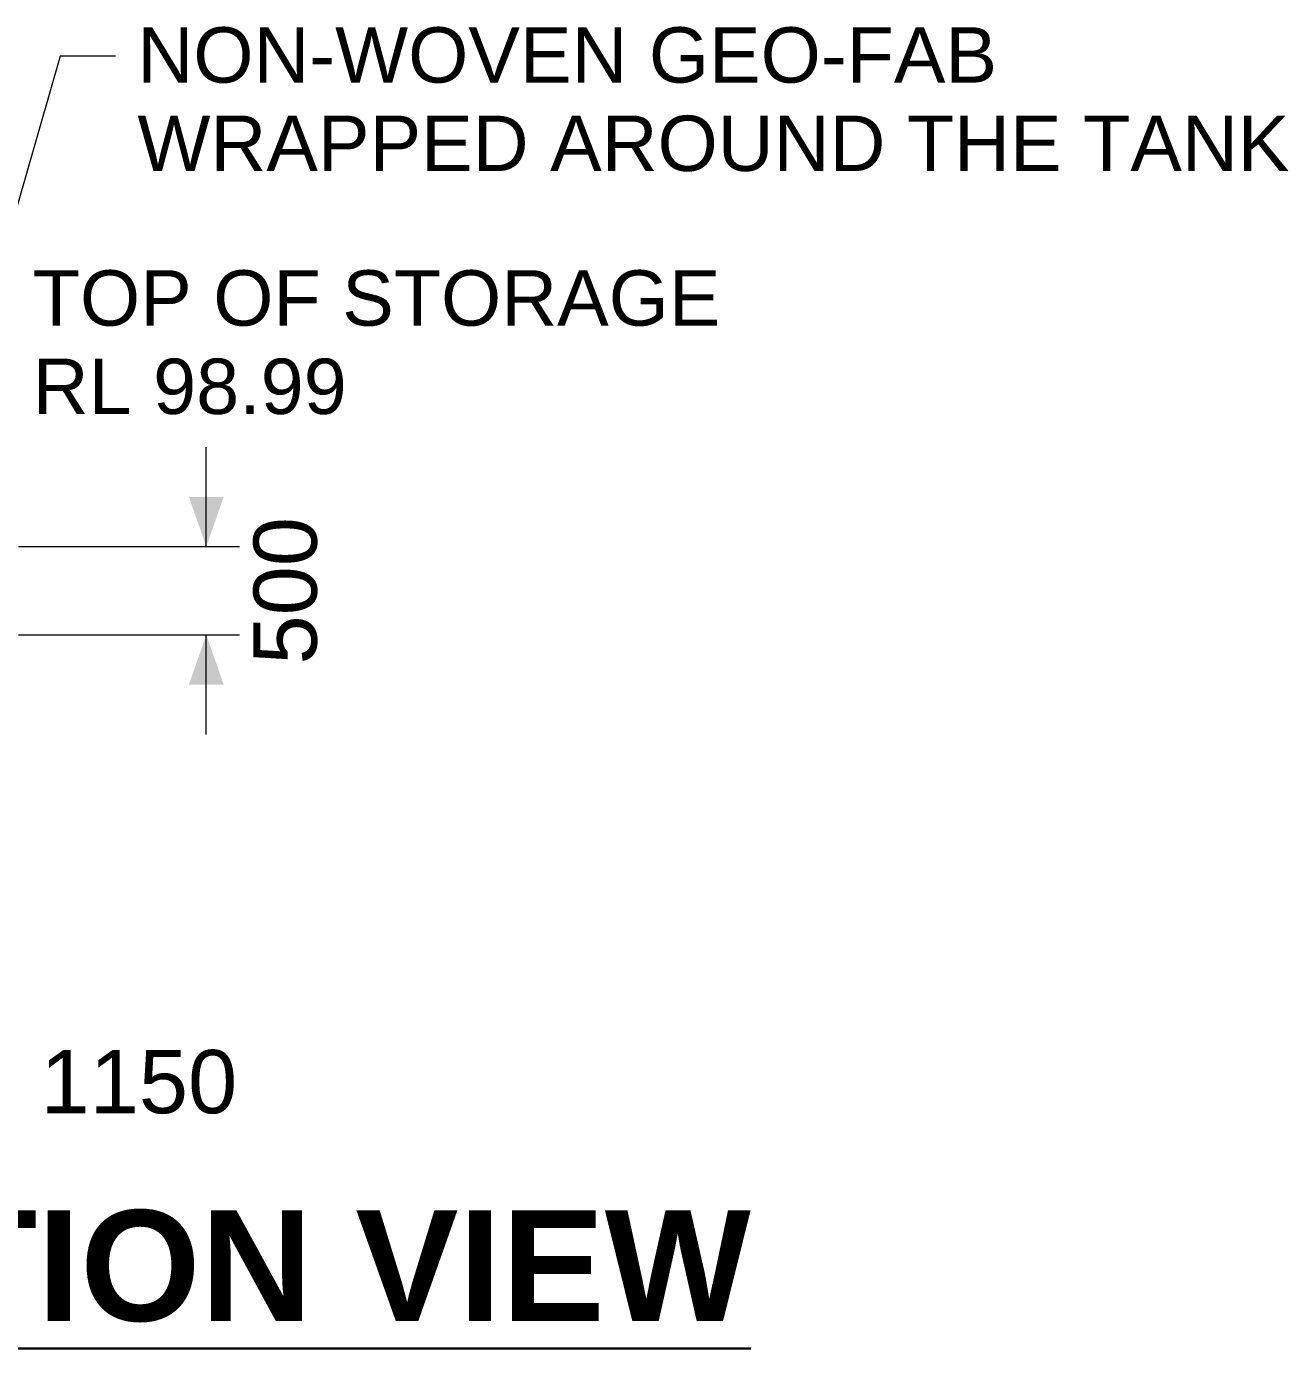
# Model space of a CAD drawing. Header units: millimetres. Extents: x 282 to 167718, y 282 to 525318.
# Drawn here: x 87994 to 104110, y 196656 to 213545 of the extents above; entities that cross this region are included whole.
import ezdxf
from ezdxf.enums import TextEntityAlignment as Align

# ---------------------------------------------------------------- set-up
doc = ezdxf.new("R2010")
doc.units = ezdxf.units.MM
for name, color, linetype in [('ANNOTATIONS', 7, 'Continuous'), ('DIMENSIONS', 7, 'Continuous'), ('LEADERS', 7, 'Continuous')]:
    doc.layers.add(name, color=color, linetype=linetype)
doc.styles.add('ARIAL', font='arial.ttf')
doc.styles.add('ARIAL_BOLD', font='arialbd.ttf')

msp = doc.modelspace()

# ---------------------------------------------------------------- linework, layer by layer
at = {"layer": 'ANNOTATIONS', "lineweight": 30}
msp.add_line((74849.7, 196655.6), (97242.6, 196655.6), dxfattribs=at)
at = {"layer": 'DIMENSIONS', "lineweight": 18}
for p, q in [((90290, 206900.6), (90290, 208170.6)), ((87891.1, 206900.6), (90713.3, 206900.6)), ((87891.1, 205771.7), (90713.3, 205771.7)), ((90290, 204501.7), (90290, 205771.7))]:
    msp.add_line(p, q, dxfattribs=at)
at = {"layer": 'DIMENSIONS'}
for points in [[(90290, 206900.6), (90512.3, 207535.6), (90067.8, 207535.6)], [(90290, 205771.7), (90067.8, 205136.7), (90512.3, 205136.7)]]:
    msp.add_solid(points, dxfattribs=at)
at = {"layer": 'LEADERS', "lineweight": 18}
for p, q in [((88423.1, 213165.9), (86338.9, 205912.8)), ((89128.7, 213165.9), (88423.1, 213165.9))]:
    msp.add_line(p, q, dxfattribs=at)

# ---------------------------------------------------------------- texts
at = {"layer": 'ANNOTATIONS', "style": 'ARIAL'}
for s, height, p in [('NON-WOVEN GEO-FAB', 707.249, (89410.9, 212827.2)), ('WRAPPED AROUND THE TANK', 707.249, (89410.9, 211698.3)), ('TOP OF STORAGE', 707.249, (88073.9, 209722.8)), ('RL 98.99', 707.25, (88073.9, 208593.9))]:
    msp.add_text(s, height=height, dxfattribs=at).set_placement(p)
at = {"layer": 'ANNOTATIONS', "style": 'ARIAL_BOLD'}
msp.add_text('LEFT ELEVATION VIEW', height=1414.498, dxfattribs=at).set_placement((86046.1, 197008.3), align=Align.CENTER)
at = {"layer": 'DIMENSIONS', "style": 'ARIAL'}
msp.add_text('500', height=808.28, rotation=90, dxfattribs=at).set_placement((91701.1, 206336.1), align=Align.CENTER)
msp.add_text('1150', height=808.28, dxfattribs=at).set_placement((88173.3, 199661.2))

doc.saveas('drawing.dxf')
